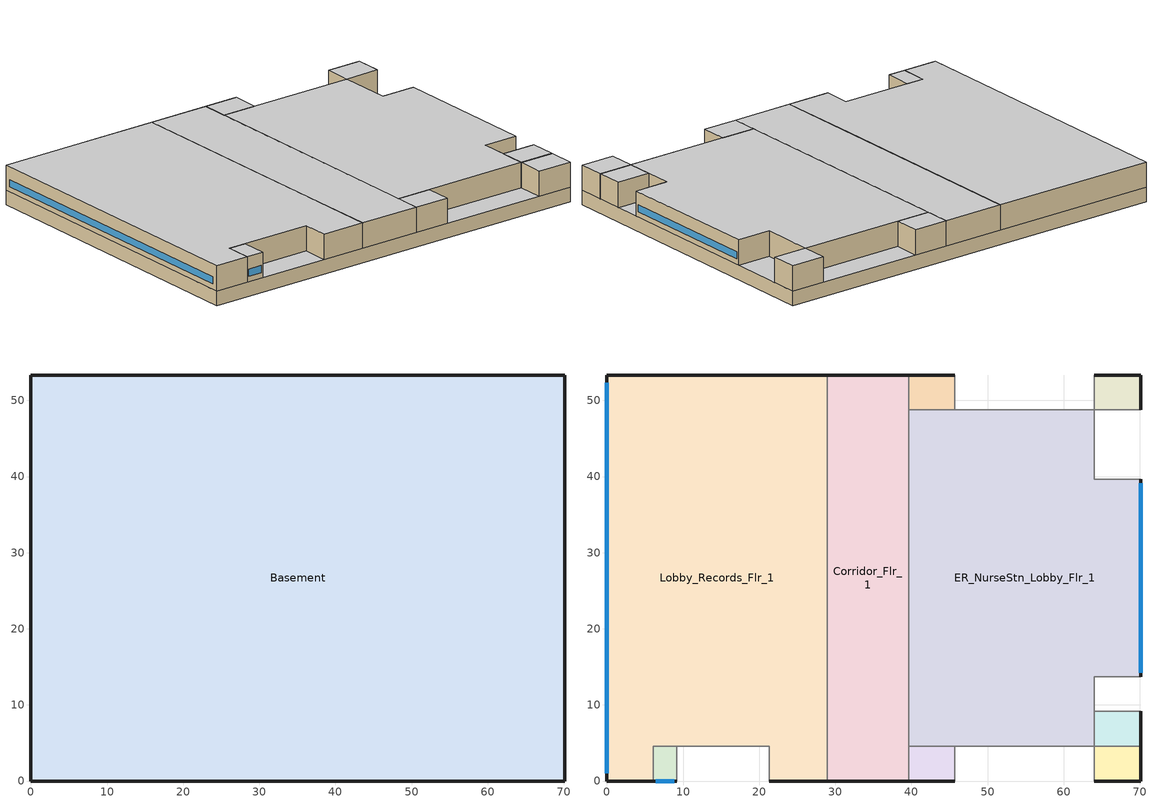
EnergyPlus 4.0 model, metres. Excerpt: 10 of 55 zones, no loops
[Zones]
Basement
 floor ground (ext-slab): 70.1,53.34 70.1,0 0,0 0,53.34 z-2.44
 wall ground (ext-slab): 70.1,0 70.1,53.34 0,53.34 0,0 70.1,0 z-2.44:0
 ceiling adiabatic (INT-FLOOR-UNDERSIDE): 0,0 70.1,0 70.1,53.34 0,53.34 z0
Corridor_Flr_1
 floor adiabatic (INT-FLOOR-TOPSIDE): 39.62,53.34 39.62,0 28.96,0 28.96,53.34 z0
 wall outside (ext-walls-mass-nonres): 39.62,53.34 28.96,53.34 / 28.96,0 39.62,0 z0:4.27
 wall to Lobby_Records_Flr_1 (AIR-WALL): 28.96,53.34 28.96,15.24 z0:4.27
 wall to Lobby_Records_Flr_1 (int-walls): 28.96,15.24 28.96,0 z0:4.27
 wall adiabatic (int-walls): 39.62,0 39.62,53.34 z0:4.27
 ceiling adiabatic (INT-FLOOR-UNDERSIDE): 28.96,53.34 28.96,0 39.62,0 39.62,53.34 z4.27
ER_Exam1_Mult4_Flr_1
 floor adiabatic (INT-FLOOR-TOPSIDE): 45.72,4.57 45.72,0 39.62,0 39.62,4.57 z0
 wall outside (ext-walls-mass-nonres): 39.62,0 45.72,0 z0:4.27
 wall adiabatic (int-walls): 45.72,0 45.72,4.57 39.62,4.57 39.62,0 z0:4.27
 ceiling adiabatic (INT-FLOOR-UNDERSIDE): 39.62,4.57 39.62,0 45.72,0 45.72,4.57 z4.27
ER_Trauma1_Flr_1
 floor adiabatic (INT-FLOOR-TOPSIDE): 70.1,4.57 70.1,0 64.01,0 64.01,4.57 z0
 wall outside (ext-walls-mass-nonres): 64.01,0 70.1,0 70.1,4.57 z0:4.27
 wall adiabatic (int-walls): 70.1,4.57 64.01,4.57 64.01,0 z0:4.27
 ceiling adiabatic (INT-FLOOR-UNDERSIDE): 64.01,4.57 64.01,0 70.1,0 70.1,4.57 z4.27
ER_Exam3_Mult4_Flr_1
 floor adiabatic (INT-FLOOR-TOPSIDE): 70.1,9.14 70.1,4.57 64.01,4.57 64.01,9.14 z0
 wall outside (ext-walls-mass-nonres): 70.1,4.57 70.1,9.14 z0:4.27
 wall adiabatic (int-walls): 70.1,9.14 64.01,9.14 64.01,4.57 70.1,4.57 z0:4.27
 ceiling adiabatic (INT-FLOOR-UNDERSIDE): 64.01,9.14 64.01,4.57 70.1,4.57 70.1,9.14 z4.27
ER_Trauma2_Flr_1
 floor adiabatic (INT-FLOOR-TOPSIDE): 70.1,53.34 70.1,48.77 64.01,48.77 64.01,53.34 z0
 wall outside (ext-walls-mass-nonres): 70.1,48.77 70.1,53.34 64.01,53.34 z0:4.27
 wall adiabatic (int-walls): 64.01,53.34 64.01,48.77 70.1,48.77 z0:4.27
 ceiling adiabatic (INT-FLOOR-UNDERSIDE): 64.01,53.34 64.01,48.77 70.1,48.77 70.1,53.34 z4.27
ER_Triage_Mult4_Flr_1
 floor adiabatic (INT-FLOOR-TOPSIDE): 45.72,53.34 45.72,48.77 39.62,48.77 39.62,53.34 z0
 wall outside (ext-walls-mass-nonres): 45.72,53.34 39.62,53.34 z0:4.27
 wall adiabatic (int-walls): 39.62,53.34 39.62,48.77 45.72,48.77 45.72,53.34 z0:4.27
 ceiling adiabatic (INT-FLOOR-UNDERSIDE): 39.62,53.34 39.62,48.77 45.72,48.77 45.72,53.34 z4.27
ER_NurseStn_Lobby_Flr_1
 floor adiabatic (INT-FLOOR-TOPSIDE): 39.62,4.57 39.62,48.77 64.01,48.77 64.01,39.62 70.1,39.62 70.1,13.72 64.01,13.72 64.01,4.57 z0
 wall outside (ext-walls-mass-nonres): 70.1,13.72 70.1,39.62 z0:4.27
 wall adiabatic (int-walls): 70.1,39.62 64.01,39.62 64.01,48.77 39.62,48.77 39.62,4.57 64.01,4.57 64.01,13.72 70.1,13.72 z0:4.27
 window (window-nonres-fixed): 70.1,14.2 70.1,39.14 z0.91:2.13
 ceiling adiabatic (INT-FLOOR-UNDERSIDE): 39.62,4.57 64.01,4.57 64.01,13.72 70.1,13.72 70.1,39.62 64.01,39.62 64.01,48.77 39.62,48.77 z4.27
Lobby_Records_Flr_1
 floor adiabatic (INT-FLOOR-TOPSIDE): 0,0 0,53.34 28.96,53.34 28.96,0 21.34,0 21.34,4.57 6.1,4.57 6.1,0 z0
 wall outside (ext-walls-mass-nonres): 21.34,0 28.96,0 / 28.96,53.34 0,53.34 0,0 6.1,0 z0:4.27
 wall adiabatic (int-walls): 6.1,0 6.1,4.57 21.34,4.57 21.34,0 z0:4.27
 window (window-nonres-fixed): 0,52.34 0,1 z0.91:2.13
 ceiling adiabatic (INT-FLOOR-UNDERSIDE): 0,0 6.1,0 6.1,4.57 21.34,4.57 21.34,0 28.96,0 28.96,53.34 0,53.34 z4.27
Office1_Mult4_Flr_1
 floor adiabatic (INT-FLOOR-TOPSIDE): 9.14,4.57 9.14,0 6.1,0 6.1,4.57 z0
 wall outside (ext-walls-mass-nonres): 6.1,0 9.14,0 z0:4.27
 wall adiabatic (int-walls): 9.14,0 9.14,4.57 6.1,4.57 6.1,0 z0:4.27
 window (window-nonres-fixed): 6.41,0 8.84,0 z0.91:2.13
 ceiling adiabatic (INT-FLOOR-UNDERSIDE): 6.1,4.57 6.1,0 9.14,0 9.14,4.57 z4.27
[Site:Location]
USA AZ-PHOENIX: Latitude {deg}=33.42; Longitude {deg}=-112.02; Time Zone {hr}=-7; Elevation {m}=339
[SizingPeriod:DesignDay] Barometric Pressure {Pa}=97318; Rain {0-no,1-yes}=0; Snow on ground {0-no,1-yes}=0; Day of Month=21; Daylight Savings Time Indicator=0; Humidity Indicating Type=WetBulb
Name | Maximum Dry-Bulb Temperature {C} | Daily Temp Range {C} | Humidity Indicating Conditions at Maximum Dry-Bulb | Wind Speed {m/s} design conditions vs. traditional 6.71 m/s (15 mph) | Wind Direction {Degrees; N=0, S=180} | Clearness {0.0 to 1.1} | Month | Day Type | Wind Speed {m/s} design conditions vs. traditional 3.35 m/s (7mph)
PHOENIX Ann Htg 99.6% Condns DB | 2.9 | 0 | 2.9 | 2 | 120 | 0 | 12 | WinterDesignDay
PHOENIX Ann Clg .4% Condns WB=>MDB | 36 | 12.3 | 24.5 |  | 270 | 1 | 7 | SummerDesignDay | 4.1
[Site:GroundTemperature:BuildingSurface]
19.266, 19.196, 20.396, 21.375, 21.525, 21.18, 21.067, 21.286, 21.442, 21.586, 20.307, 19.387
[Site:WaterMainsTemperature]
Calculation Method=CORRELATION; Annual Average Outdoor Air Temperature {C}=22.47; Maximum Difference In Monthly Average Outdoor Air Temperatures {deltaC}=21.9
[Building]
Benchmark Hospital Post-1980 V1.2_4.0: North Axis=0; Terrain=City; Loads Convergence Tolerance Value=0.04; Temperature Convergence Tolerance Value=0.2; Solar Distribution=FullInteriorAndExterior; Maximum Number of Warmup Days=25
[Construction]
ext-walls-mass-nonres: 1IN Stucco, 8IN Concrete HW, Mass NonRes Wall Insulation, 1/2IN Gypsum
ext-slab: HW CONCRETE
int-walls: 1/2IN Gypsum, 1/2IN Gypsum
INT-FLOOR-TOPSIDE: MAT-CC05 4 HW CONCRETE, CP02 CARPET PAD
INT-FLOOR-UNDERSIDE: CP02 CARPET PAD, MAT-CC05 4 HW CONCRETE
AIR-WALL: MAT-AIR-WALL
window-nonres-fixed: ExistingBuildingNonRes Fixed Assembly Window
InteriorFurnishings: Std Wood 6inch
[Material] Thermal Absorptance=0.9
Name | Roughness | Thickness {m} | Conductivity {W/m-K} | Density {kg/m3} | Specific Heat {J/kg-K} | Solar Absorptance | Visible Absorptance | Thickness | Conductivity | Density | Specific Heat
Mass NonRes Wall Insulation | MediumRough | 0.000436781 | 0.049 | 265 | 836.8 | 0.7 | 0.7
1/2IN Gypsum | Smooth | 0.0127 | 0.16 | 784.9 | 830 | 0.92 | 0.92
1IN Stucco | Smooth |  |  |  |  | 0.92 | 0.92 | 0.0253 | 0.6918 | 1858 | 837
8IN CONCRETE HW | Rough | 0.2032 | 1.311 | 2240 | 836.8 | 0.7 | 0.7
HW CONCRETE; MAT-CC05 4 HW CONCRETE | Rough | 0.1016 | 1.311 | 2240 | 836.8 | 0.7 | 0.7
Std Wood 6inch | MediumSmooth | 0.15 | 0.12 | 540 | 1210 | 0.7 | 0.7
[Material:NoMass] Thermal Absorptance=0.9; Solar Absorptance=0.7
Name | Roughness | Thermal Resistance {(m2-K)/W} | Visible Absorptance | Thermal Resistance {m2-K/W}
CP02 CARPET PAD | VeryRough | 0.2165 | 0.8
MAT-AIR-WALL | Rough |  |  | 0.207949
[WindowMaterial:SimpleGlazingSystem]
ExistingBuildingNonRes Fixed Assembly Window: U-Factor=6.92716; Solar Heat Gain Coefficient=0.25
[Zone] Type=1; Part of Total Floor Area=Yes
Name | Multiplier | Ceiling Height | Volume
Basement | 1 | 2.439 | 9120.27
Corridor_Flr_1 | 1 | 4.2683 | 2428.79
ER_Exam1_Mult4_Flr_1; ER_Exam3_Mult4_Flr_1; ER_Triage_Mult4_Flr_1 | 4 | 4.2683 | 118.96
ER_NurseStn_Lobby_Flr_1 | 1 | 4.2683 | 5273.95
ER_Trauma1_Flr_1; ER_Trauma2_Flr_1 | 1 | 4.2683 | 118.96
Lobby_Records_Flr_1 | 1 | 4.2683 | 6294.92
Office1_Mult4_Flr_1 | 4 | 4.2683 | 59.5
[People] Number of People Calculation Method=Area/Person; Fraction Radiant=0.3; User Specified Sensible Fraction=AUTOCALCULATE; Activity Level Schedule=ACTIVITY_SCH; Enable ASHRAE 55 Comfort Warnings=No; MRT Calculation=ZoneAveraged; Work Efficiency Schedule=WORK_EFF_SCH; Clothing Schedule=CLOTHING_SCH; Air Velocity Schedule=AIR_VELO_SCH; Thermal Comfort Report=FANGER
Name | Zone | Schedule | Zone Area per Person
Basement People | Basement | ADMIN_OCC_SCH | 37.1747
Corridor_Flr_1 People | Corridor_Flr_1 | ADMIN_OCC_SCH | 92.5926
ER_Exam1_Mult4_Flr_1 People | ER_Exam1_Mult4_Flr_1 | CRITICAL_OCC_SCH | 4.6512
ER_Exam3_Mult4_Flr_1 People | ER_Exam3_Mult4_Flr_1 | CRITICAL_OCC_SCH | 4.6512
ER_NurseStn_Lobby_Flr_1 People | ER_NurseStn_Lobby_Flr_1 | ADMIN_OCC_SCH | 69.9301
ER_Trauma1_Flr_1 People | ER_Trauma1_Flr_1 | CRITICAL_OCC_SCH | 4.6512
ER_Trauma2_Flr_1 People | ER_Trauma2_Flr_1 | CRITICAL_OCC_SCH | 4.6512
ER_Triage_Mult4_Flr_1 People | ER_Triage_Mult4_Flr_1 | CRITICAL_OCC_SCH | 4.6512
Lobby_Records_Flr_1 People | Lobby_Records_Flr_1 | ADMIN_OCC_SCH | 69.9301
Office1_Mult4_Flr_1 People | Office1_Mult4_Flr_1 | ADMIN_OCC_SCH | 13.2802
[Lights] Design Level Calculation Method=Watts/Area; Return Air Fraction=0; Fraction Radiant=0.7; Fraction Visible=0.2; Fraction Replaceable=1; Return Air Fraction is Calculated from Plenum Temperature=No
Name | Zone | Schedule | Watts per Zone Area {W/m2}
Basement_Lights | Basement | ADMIN_LIGHT_SCH | 19.37
Corridor_Flr_1_Lights | Corridor_Flr_1 | ADMIN_LIGHT_SCH | 14.59
ER_Exam1_Mult4_Flr_1_Lights | ER_Exam1_Mult4_Flr_1 | CRITICAL_LIGHT_SCH | 41.35
ER_Exam3_Mult4_Flr_1_Lights | ER_Exam3_Mult4_Flr_1 | CRITICAL_LIGHT_SCH | 41.35
ER_NurseStn_Lobby_Flr_1_Lights | ER_NurseStn_Lobby_Flr_1 | ADMIN_LIGHT_SCH | 17.89
ER_Trauma1_Flr_1_Lights | ER_Trauma1_Flr_1 | CRITICAL_LIGHT_SCH | 41.35
ER_Trauma2_Flr_1_Lights | ER_Trauma2_Flr_1 | CRITICAL_LIGHT_SCH | 41.35
ER_Triage_Mult4_Flr_1_Lights | ER_Triage_Mult4_Flr_1 | CRITICAL_LIGHT_SCH | 41.35
Lobby_Records_Flr_1_Lights | Lobby_Records_Flr_1 | ADMIN_LIGHT_SCH | 15.73
Office1_Mult4_Flr_1_Lights | Office1_Mult4_Flr_1 | ADMIN_LIGHT_SCH | 25.78
[ElectricEquipment] Design Level Calculation Method=Watts/Area; Fraction Latent=0; Fraction Radiant=0.5; Fraction Lost=0
Name | Zone | Schedule | Watts per Zone Floor Area {W/m2}
Basement_MiscPlug_Equip | Basement | ADMIN_EQUIP_SCH | 8.07
ER_Exam1_Mult4_Flr_1_MiscPlug_Equip | ER_Exam1_Mult4_Flr_1 | CRITICAL_EQUIP_SCH | 16.04
ER_Exam3_Mult4_Flr_1_MiscPlug_Equip | ER_Exam3_Mult4_Flr_1 | CRITICAL_EQUIP_SCH | 16.04
ER_NurseStn_Lobby_Flr_1_MiscPlug_Equip | ER_NurseStn_Lobby_Flr_1 | ADMIN_EQUIP_SCH | 14.63
ER_Trauma1_Flr_1_MiscPlug_Equip | ER_Trauma1_Flr_1 | CRITICAL_EQUIP_SCH | 43.04
ER_Trauma2_Flr_1_MiscPlug_Equip | ER_Trauma2_Flr_1 | CRITICAL_EQUIP_SCH | 43.04
ER_Triage_Mult4_Flr_1_MiscPlug_Equip | ER_Triage_Mult4_Flr_1 | CRITICAL_EQUIP_SCH | 29.05
Lobby_Records_Flr_1_MiscPlug_Equip | Lobby_Records_Flr_1 | ADMIN_EQUIP_SCH | 1.08
Office1_Mult4_Flr_1_MiscPlug_Equip | Office1_Mult4_Flr_1 | ADMIN_EQUIP_SCH | 10.76
[Exterior:Lights]
Exterior Facade Lighting: Schedule=ALWAYS_ON; Design Level=6881; Control Option=AstronomicalClock
[Exterior:FuelEquipment]
Elevators: Fuel Use Type=Electricity; Schedule=BLDG_ELEVATORS; Design Level {W}=162963
[ZoneInfiltration:DesignFlowRate] Schedule=INFIL_QUARTER_ON_SCH; Design Volume Flow Rate Calculation Method=Flow/ExteriorWallArea; Flow per Exterior Surface Area {m3/s/m2}=0.001133; Constant Term Coefficient=1; Temperature Term Coefficient=0; Velocity Term Coefficient=0; Velocity Squared Term Coefficient=0
Name | Zone
Corridor_Flr_1_Infiltration | Corridor_Flr_1
ER_Exam1_Mult4_Flr_1_Infiltration | ER_Exam1_Mult4_Flr_1
ER_Exam3_Mult4_Flr_1_Infiltration | ER_Exam3_Mult4_Flr_1
ER_NurseStn_Lobby_Flr_1_Infiltration | ER_NurseStn_Lobby_Flr_1
ER_Trauma1_Flr_1_Infiltration | ER_Trauma1_Flr_1
ER_Trauma2_Flr_1_Infiltration | ER_Trauma2_Flr_1
ER_Triage_Mult4_Flr_1_Infiltration | ER_Triage_Mult4_Flr_1
Lobby_Records_Flr_1_Infiltration | Lobby_Records_Flr_1
Office1_Mult4_Flr_1_Infiltration | Office1_Mult4_Flr_1
[InternalMass] Construction=InteriorFurnishings
Name | Zone | Surface Area
Basement Internal Mass | Basement | 7478.69
Corridor_Flr_1 Internal Mass | Corridor_Flr_1 | 1138.06
ER_Exam1_Mult4_Flr_1 Internal Mass | ER_Exam1_Mult4_Flr_1 | 55.7418
ER_Exam3_Mult4_Flr_1 Internal Mass | ER_Exam3_Mult4_Flr_1 | 55.7418
ER_NurseStn_Lobby_Flr_1 Internal Mass | ER_NurseStn_Lobby_Flr_1 | 2471.22
ER_Trauma1_Flr_1 Internal Mass | ER_Trauma1_Flr_1 | 55.7418
ER_Trauma2_Flr_1 Internal Mass | ER_Trauma2_Flr_1 | 55.7418
ER_Triage_Mult4_Flr_1 Internal Mass | ER_Triage_Mult4_Flr_1 | 55.7418
Lobby_Records_Flr_1 Internal Mass | Lobby_Records_Flr_1 | 2949.62
Office1_Mult4_Flr_1 Internal Mass | Office1_Mult4_Flr_1 | 27.8709
[AvailabilityManager:NightCycle] Availability Schedule=ALWAYS_ON; Fan Schedule=HVACOperationSchd; Control Type {CycleOnAny | CycleOnControlZone | CycleOnAnyZoneFansOnly}=CycleOnAny; Thermostat Tolerance {delta C}=1; Cycling Run Time {s}=1800
CAV_1 Availability Manager; CAV_2 Availability Manager; VAV_1 Availability Manager; VAV_2 Availability Manager
[UtilityCost:Tariff]
Name | Output Meter | Conversion Factor Choice | Season Schedule | Demand Window Length | Monthly Charge or Variable | Group
ArizonaPubServ_E-32_GeneralService | Electricity:Facility | kWh | ArizonaPubSeasonSched | QuarterHour | 12.5 | Comm Elect
AZ_EIAMonthlyRateGas | Gas:Facility | MCF |  |  | 0 | Comm Gas
[UtilityCost:Charge:Block] Tariff=ArizonaPubServ_E-32_GeneralService
Name | Charge Variable | Source Variable | Season | Category Variable | Remaining Into Variable | Block Size 1 Value or Variable | Block 1 Cost per Unit Value or Variable | Block Size Multiplier Value or Variable | Block Size 2 Value or Variable | Block 2 Cost per Unit Value or Variable
 | SummerBaseEnergycharge | TotalEnergy | Summer | EnergyCharges | Post25005kwhSummer | 2500 | 0.102
 | SummerBaseEnergycharge2 | Post25005kwhSummer | Summer | EnergyCharges | Postnext100kwhperkw | 100 | 0.102 | TotalDemand
 | SummerBaseEnergycharge3 | Postnext100kwhperkw | Summer | EnergyCharges |  | 42000 | 0.0699 |  | remaining | 0.044
 | WinterBaseEnergycharge | TotalEnergy | Winter | EnergyCharges | Post25005kwhSummer | 2500 | 0.0919
 | WinterBaseEnergycharge2 | Post25005kwhSummer | Winter | EnergyCharges | Postnext100kwhperkw | 100 | 0.0919 | TotalDemand
 | WinterBaseEnergycharge3 | Postnext100kwhperkw | Winter | EnergyCharges |  | 42000 | 0.0628 |  | remaining | 0.0394
 | WinterDemandcharge | TotalDemand | Winter | DemandCharges |  | 5 | 0 |  | remaining | 1.55
 | SummerDemandcharge | TotalDemand | Summer | DemandCharges |  | 5 | 0 |  | remaining | 1.7
[UtilityCost:Qualify]
MaxDemand300kw: Tariff=ArizonaPubServ_E-32_GeneralService; Variable=TotalDemand; Qualify Type=Maximum; Threshold Value or Variable=3000; Season=Annual; Threshold Test=Count; Number of Months=1
[UtilityCost:Charge:Simple] Season=Annual
Name | Charge Variable | Tariff | Source Variable | Category Variable | Cost per Unit Value or Variable
 | TaxofSevenPtSixPercent | ArizonaPubServ_E-32_GeneralService | SubTotal | Taxes | 0.076
 | MonthlyRateGasCharge | AZ_EIAMonthlyRateGas | totalEnergy | EnergyCharges | AZ_MonthlyGasRates
 | TaxofSevenPtSixPercent | AZ_EIAMonthlyRateGas | SubTotal | Taxes | 0.076
[UtilityCost:Variable]
AZ_MonthlyGasRates: Tariff=AZ_EIAMonthlyRateGas; January Value=8.19; February Value=7.02; March Value=8.51; April Value=8.69; May Value=8.78; June Value=8.22; July Value=8.82; August Value=9; September Value=9.01; October Value=9.08; November Value=8.24; December Value=8.12
[Schedule:Compact]
ALWAYS_ON: Through: 12/31, For: AllDays, Until: 24:00, 1
ADMIN_EQUIP_SCH: Fraction, Through: 12/31, For: Weekdays, Until: 04:00, 0.3, Until: 06:00, 0.5, Until: 18:00, 1, Until: 20:00, 0.5, Until: 24:00, 0.3, For: SummerDesignDay, Until: 04:00, 0.3, Until: 06:00, 0.5, Until: 18:00, 1, Until: 20:00, 0.5, Until: 24:00, 0.3, For: WinterDesignDay, Until: 07:00, 0.3, Until: 09:00, 0.5, Until: 15:00, 0.8, Until: 20:00, 0.5, Until: 24:00, 0.3, For: Saturday, Until: 07:00, 0.3, Until: 09:00, 0.5, Until: 15:00, 0.8, Until: 20:00, 0.5, Until: 24:00, 0.3, For: AllOtherDays, Until: 08:00, 0.3, Until: 17:00, 0.5, Until: 24:00, 0.3
ADMIN_LIGHT_SCH: Fraction, Through: 12/31, For: Weekdays, Until: 04:00, 0.1, Until: 06:00, 0.3, Until: 07:00, 0.6, Until: 18:00, 0.9, Until: 20:00, 0.6, Until: 22:00, 0.3, Until: 24:00, 0.1, For: SummerDesignDay, Until: 04:00, 0.1, Until: 06:00, 0.3, Until: 07:00, 0.6, Until: 18:00, 0.9, Until: 20:00, 0.6, Until: 22:00, 0.3, Until: 24:00, 0.1, For: WinterDesignDay, Until: 07:00, 0.1, Until: 09:00, 0.3, Until: 15:00, 0.4, Until: 20:00, 0.3, Until: 24:00, 0.1, For: Saturday, Until: 07:00, 0.1, Until: 09:00, 0.3, Until: 15:00, 0.4, Until: 20:00, 0.3, Until: 24:00, 0.1, For: AllOtherDays, Until: 08:00, 0.05, Until: 17:00, 0.1, Until: 24:00, 0.05
ADMIN_OCC_SCH: Fraction, Through: 12/31, For: Weekdays, Until: 04:00, 0.05, Until: 06:00, 0.2, Until: 07:00, 0.5, Until: 18:00, 0.9, Until: 20:00, 0.5, Until: 22:00, 0.2, Until: 24:00, 0.05, For: SummerDesignDay, Until: 04:00, 0.05, Until: 06:00, 0.2, Until: 07:00, 0.5, Until: 18:00, 0.9, Until: 20:00, 0.5, Until: 22:00, 0.2, Until: 24:00, 0.05, For: WinterDesignDay, Until: 07:00, 0.05, Until: 09:00, 0.2, Until: 15:00, 0.3, Until: 20:00, 0.2, Until: 24:00, 0.05, For: Saturday, Until: 07:00, 0.05, Until: 09:00, 0.2, Until: 15:00, 0.3, Until: 20:00, 0.2, Until: 24:00, 0.05, For: Sunday Holidays AllOtherDays, Until: 08:00, 0, Until: 17:00, 0.05, Until: 24:00, 0
BLDG_ELEVATORS: Fraction, Through: 12/31, For: Weekdays SummerDesignDay, Until: 07:00, 0.2, Until: 08:00, 0.5, Until: 09:00, 0.75, Until: 10:00, 1, Until: 11:00, 1, Until: 12:00, 1, Until: 13:00, 0.75, Until: 14:00, 1, Until: 15:00, 1, Until: 16:00, 1, Until: 17:00, 1, Until: 18:00, 1, Until: 19:00, 0.52, Until: 20:00, 0.52, Until: 21:00, 0.52, Until: 22:00, 0.28, Until: 24:00, 0.2, For: Saturday WinterDesignDay, Until: 07:00, 0.2, Until: 08:00, 0.4, Until: 09:00, 0.46, Until: 10:00, 0.7, Until: 11:00, 0.7, Until: 12:00, 0.7, Until: 13:00, 0.51, Until: 14:00, 0.51, Until: 15:00, 0.51, Until: 16:00, 0.51, Until: 17:00, 0.51, Until: 18:00, 0.25, Until: 24:00, 0.2, For: AllOtherDays, Until: 08:00, 0.2, Until: 16:00, 0.4, Until: 24:00, 0.2
CRITICAL_EQUIP_SCH: Fraction, Through: 12/31, For: Weekdays, Until: 04:00, 0.5, Until: 06:00, 0.5, Until: 18:00, 1, Until: 20:00, 0.8, Until: 24:00, 0.5, For: SummerDesignDay, Until: 04:00, 0.5, Until: 06:00, 0.5, Until: 18:00, 1, Until: 20:00, 0.8, Until: 24:00, 0.5, For: WinterDesignDay, Until: 04:00, 0.5, Until: 06:00, 0.5, Until: 18:00, 1, Until: 20:00, 0.8, Until: 24:00, 0.5, For: Saturday, Until: 04:00, 0.5, Until: 06:00, 0.5, Until: 18:00, 1, Until: 20:00, 0.8, Until: 24:00, 0.5, For: Sunday Holidays AllOtherDays, Until: 04:00, 0.5, Until: 06:00, 0.5, Until: 18:00, 1, Until: 20:00, 0.8, Until: 24:00, 0.5
CRITICAL_LIGHT_SCH: Fraction, Through: 12/31, For: Weekdays, Until: 04:00, 0.5, Until: 06:00, 0.7, Until: 18:00, 0.9, Until: 22:00, 0.7, Until: 24:00, 0.5, For: SummerDesignDay, Until: 04:00, 0.5, Until: 06:00, 0.7, Until: 18:00, 0.9, Until: 22:00, 0.7, Until: 24:00, 0.5, For: WinterDesignDay, Until: 04:00, 0.5, Until: 06:00, 0.7, Until: 18:00, 0.9, Until: 22:00, 0.7, Until: 24:00, 0.5, For: Saturday, Until: 04:00, 0.5, Until: 06:00, 0.7, Until: 18:00, 0.9, Until: 22:00, 0.7, Until: 24:00, 0.5, For: AllOtherDays, Until: 04:00, 0.5, Until: 06:00, 0.7, Until: 18:00, 0.9, Until: 22:00, 0.7, Until: 24:00, 0.5
CRITICAL_OCC_SCH: Fraction, Through: 12/31, For: Weekdays, Until: 04:00, 0.4, Until: 06:00, 0.65, Until: 18:00, 0.9, Until: 22:00, 0.65, Until: 24:00, 0.4, For: SummerDesignDay, Until: 04:00, 0.4, Until: 06:00, 0.65, Until: 18:00, 0.9, Until: 22:00, 0.65, Until: 24:00, 0.4, For: WinterDesignDay, Until: 04:00, 0.4, Until: 06:00, 0.65, Until: 18:00, 0.9, Until: 22:00, 0.65, Until: 24:00, 0.4, For: Saturday, Until: 04:00, 0.4, Until: 06:00, 0.65, Until: 18:00, 0.9, Until: 22:00, 0.65, Until: 24:00, 0.4, For: AllOtherDays, Until: 04:00, 0.4, Until: 06:00, 0.65, Until: 18:00, 0.9, Until: 22:00, 0.65, Until: 24:00, 0.4
INFIL_QUARTER_ON_SCH: Through: 12/31, For: Weekdays, Until: 24:00, 0.25, For: Saturday, Until: 24:00, 0.25, For: SummerDesignDay WinterDesignDay, Until: 24:00, 1, For: AllOtherDays, Until: 24:00, 0.25
WORK_EFF_SCH: Fraction, Through: 12/31, For: AllDays, Until: 24:00, 0
CLOTHING_SCH: Any Number, Through: 04/30, For: AllDays, Until: 24:00, 1, Through: 09/30, For: AllDays, Until: 24:00, 0.5, Through: 12/31, For: AllDays, Until: 24:00, 1
ACTIVITY_SCH: Any Number, Through: 12/31, For: AllDays, Until: 24:00, 120
AIR_VELO_SCH: Any Number, Through: 12/31, For: AllDays, Until: 24:00, 0.2
HVACOperationSchd: On/Off, Through: 12/31, For: AllDays, Until: 24:00, 1
